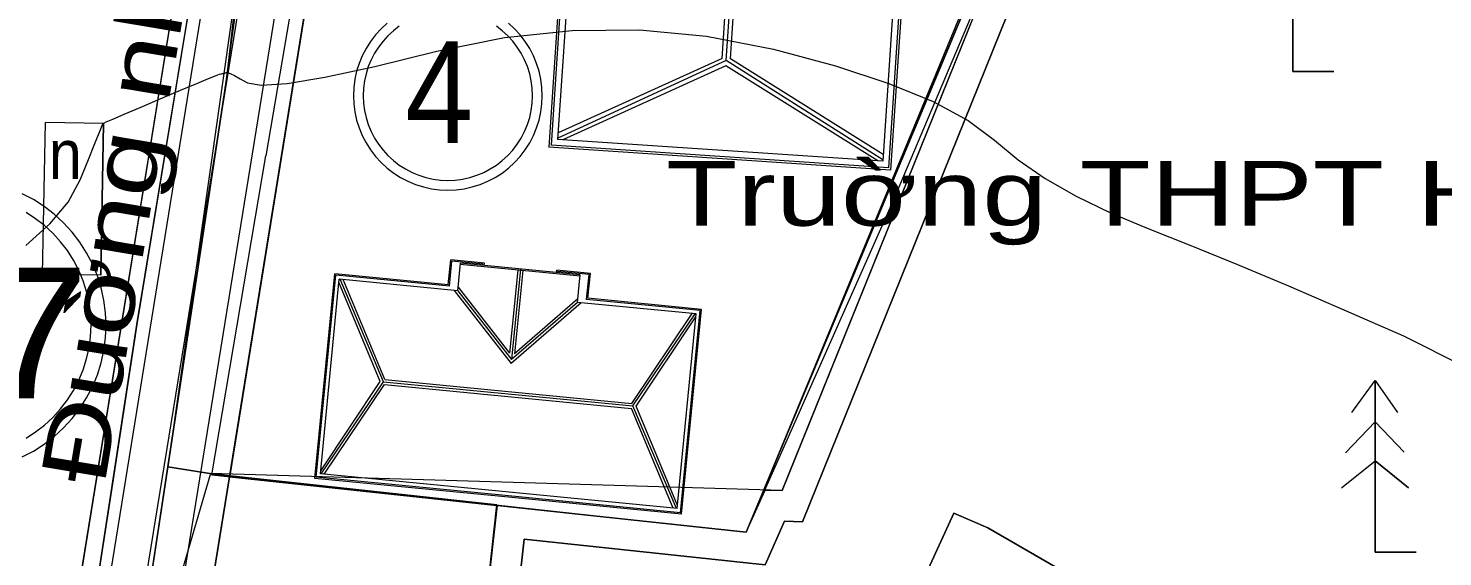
# Model space of a CAD drawing. Header units: metres. Extents: x 533049 to 537618, y 1849954 to 1852676.
# Drawn here: x 535188.7 to 535334.5, y 1851771.9 to 1851826.4 of the extents above; entities that cross this region are included whole.
import ezdxf

# ---------------------------------------------------------------- set-up
doc = ezdxf.new("R2010")
doc.units = ezdxf.units.M
doc.header["$LTSCALE"] = 2
for name, color, linetype, lineweight in [('11', 7, 'Continuous', 13), ('13', 7, 'Continuous', 13), ('14', 7, 'Continuous', 13), ('20', 7, 'Continuous', 13), ('38', 7, 'Continuous', 13), ('51', 7, 'Continuous', 13), ('52', 7, 'Continuous', 13), ('54', 7, 'Continuous', 13), ('55', 7, 'Continuous', 13), ('57', 7, 'Continuous', 13), ('60', 7, 'Continuous', 13)]:
    doc.layers.add(name, color=color, linetype=linetype, lineweight=lineweight)

msp = doc.modelspace()

# ---------------------------------------------------------------- linework, layer by layer
at = {"linetype": 'Continuous', "lineweight": 13}
for points in [[(535479.58, 1851768.64), (535489.17, 1851811.91), (535495.28, 1851834.41), (535501.39, 1851857.52), (535508.74, 1851884.58), (535516.09, 1851911.64), (535491.24, 1851914.81), (535466.38, 1851917.97), (535397.17, 1851927.28), (535337.39, 1851943.25), (535312.05, 1851945.02), (535277.33, 1851948.35), (535229.38, 1851955.82), (535224.47, 1851925.71), (535221.24, 1851905.89), (535210.55, 1851833.67), (535209.07, 1851820.64), (535203.07, 1851781.19), (535199.58, 1851758.2)], [(535479.58, 1851768.64), (535489.17, 1851811.91), (535501.39, 1851857.52), (535516.09, 1851911.64), (535491.24, 1851914.81), (535466.38, 1851917.97), (535397.17, 1851927.28), (535367.28, 1851935.27), (535358.31, 1851905.31), (535349.34, 1851875.36), (535340.21, 1851841.31), (535296.4, 1851853.05), (535295.63, 1851853.37), (535291.56, 1851843.62), (535290.2, 1851840.37), (535286.66, 1851831.89), (535262.69, 1851774.47), (535236.99, 1851777.23), (535235.21, 1851760.98)], [(535262.69, 1851774.47), (535264.62, 1851778.81), (535266.4, 1851778.76), (535296.4, 1851853.05), (535322.81, 1851918.47)]]:
    msp.add_lwpolyline(points, dxfattribs=at)
for points in [[(535203.07, 1851781.19), (535207.63, 1851780.49), (535262.69, 1851774.47), (535322.81, 1851918.47), (535229.03, 1851906.04), (535221.24, 1851905.89), (535218.02, 1851886.16)], [(535191.26, 1851739.58), (535157.74, 1851743.77), (535160.62, 1851768.15), (535144.85, 1851770.01), (535147.97, 1851799.92), (535174.97, 1851799.92), (535181.47, 1851867.92), (535192.64, 1851909.6), (535217.32, 1851905.94), (535213.15, 1851877.95), (535210.09, 1851857.49), (535204.99, 1851826.69), (535199.9, 1851795.88), (535194.99, 1851763.92)], [(535199.58, 1851758.2), (535201.94, 1851758.1), (535234.41, 1851756.7), (535235.21, 1851760.98), (535236.99, 1851777.28), (535207.63, 1851780.49), (535203.07, 1851781.19)], [(535287.59, 1851774.92), (535307.07, 1851763.67), (535294.44, 1851741.79), (535272.59, 1851751.42), (535284.09, 1851776.42)]]:
    msp.add_lwpolyline(points, close=True, dxfattribs=at)
at = {"layer": '11'}
for points in [[(535225.68, 1851826.89), (535225.06, 1851826.32), (535224.48, 1851825.69), (535223.97, 1851825.02), (535223.51, 1851824.3), (535223.12, 1851823.55), (535222.79, 1851822.76), (535222.54, 1851821.95), (535222.36, 1851821.12), (535222.24, 1851820.28), (535222.21, 1851819.43), (535222.24, 1851818.59), (535222.36, 1851817.75), (535222.54, 1851816.92), (535222.79, 1851816.11), (535223.12, 1851815.32), (535223.51, 1851814.57), (535223.97, 1851813.85), (535224.48, 1851813.18), (535225.06, 1851812.55), (535225.68, 1851811.98), (535226.36, 1851811.46), (535227.07, 1851811.01), (535227.83, 1851810.61), (535228.61, 1851810.29), (535229.42, 1851810.03), (535230.25, 1851809.85), (535231.09, 1851809.74), (535231.94, 1851809.7), (535232.79, 1851809.74), (535233.63, 1851809.85), (535234.46, 1851810.03), (535235.27, 1851810.29), (535236.05, 1851810.61), (535236.8, 1851811.01), (535237.52, 1851811.46), (535238.19, 1851811.98), (535238.82, 1851812.55), (535239.39, 1851813.18), (535239.91, 1851813.85), (535240.37, 1851814.57), (535240.76, 1851815.32), (535241.08, 1851816.11), (535241.34, 1851816.92), (535241.52, 1851817.75), (535241.63, 1851818.59), (535241.67, 1851819.43), (535241.63, 1851820.28), (535241.52, 1851821.12), (535241.34, 1851821.95), (535241.08, 1851822.76), (535240.76, 1851823.55), (535240.37, 1851824.3), (535239.91, 1851825.02), (535239.39, 1851825.69), (535238.82, 1851826.32), (535238.19, 1851826.89)], [(535226.93, 1851826.58), (535226.33, 1851826.12), (535225.77, 1851825.6), (535225.26, 1851825.04), (535224.79, 1851824.44), (535224.38, 1851823.8), (535224.03, 1851823.12), (535223.74, 1851822.42), (535223.51, 1851821.69), (535223.35, 1851820.95), (535223.25, 1851820.2), (535223.21, 1851819.43), (535223.25, 1851818.67), (535223.35, 1851817.92), (535223.51, 1851817.18), (535223.74, 1851816.45), (535224.03, 1851815.75), (535224.38, 1851815.07), (535224.79, 1851814.43), (535225.26, 1851813.83), (535225.77, 1851813.27), (535226.33, 1851812.75), (535226.93, 1851812.29), (535227.58, 1851811.88), (535228.25, 1851811.53), (535228.95, 1851811.24), (535229.68, 1851811.01), (535230.42, 1851810.84), (535231.18, 1851810.74), (535231.94, 1851810.71), (535232.7, 1851810.74), (535233.45, 1851810.84), (535234.2, 1851811.01), (535234.92, 1851811.24), (535235.63, 1851811.53), (535236.3, 1851811.88), (535236.94, 1851812.29), (535237.55, 1851812.75), (535238.11, 1851813.27), (535238.62, 1851813.83), (535239.09, 1851814.43), (535239.49, 1851815.07), (535239.85, 1851815.75), (535240.14, 1851816.45), (535240.37, 1851817.18), (535240.53, 1851817.92), (535240.63, 1851818.67), (535240.66, 1851819.43), (535240.63, 1851820.2), (535240.53, 1851820.95), (535240.37, 1851821.69), (535240.14, 1851822.42), (535239.85, 1851823.12), (535239.49, 1851823.8), (535239.09, 1851824.44), (535238.62, 1851825.04), (535238.11, 1851825.6), (535237.55, 1851826.12), (535236.94, 1851826.58)], [(535188.09, 1851782.23), (535189.24, 1851782.83), (535190.34, 1851783.54), (535191.38, 1851784.33), (535192.34, 1851785.21), (535193.22, 1851786.17), (535194.01, 1851787.21), (535194.71, 1851788.31), (535195.32, 1851789.46), (535195.82, 1851790.67), (535196.21, 1851791.91), (535196.49, 1851793.18), (535196.66, 1851794.48), (535196.72, 1851795.78), (535196.66, 1851797.08), (535196.49, 1851798.38), (535196.21, 1851799.65), (535195.82, 1851800.89), (535195.32, 1851802.1), (535194.71, 1851803.25), (535194.01, 1851804.35), (535193.22, 1851805.39), (535192.34, 1851806.35), (535191.38, 1851807.23), (535190.34, 1851808.02), (535189.24, 1851808.73), (535188.09, 1851809.33)], [(535188.47, 1851784.17), (535189.46, 1851784.8), (535190.38, 1851785.51), (535191.24, 1851786.3), (535192.03, 1851787.17), (535192.75, 1851788.09), (535193.37, 1851789.08), (535193.91, 1851790.12), (535194.36, 1851791.2), (535194.71, 1851792.31), (535194.97, 1851793.45), (535195.12, 1851794.61), (535195.17, 1851795.78), (535195.12, 1851796.95), (535194.97, 1851798.11), (535194.71, 1851799.25), (535194.36, 1851800.36), (535193.91, 1851801.44), (535193.37, 1851802.48), (535192.75, 1851803.47), (535192.03, 1851804.39), (535191.24, 1851805.26), (535190.38, 1851806.05), (535189.46, 1851806.76), (535188.47, 1851807.39)]]:
    msp.add_lwpolyline(points, dxfattribs=at)
at = {"layer": '13'}
msp.add_line((535231.37, 1851957.72), (535187.68, 1851688.97), dxfattribs=at)
at = {"layer": '14'}
for p, q in [((535260.62, 1851823.04), (535263.48, 1851865.99)), ((535260.2, 1851823.27), (535263.03, 1851865.81)), ((535261.06, 1851823.22), (535263.89, 1851865.75)), ((535279.44, 1851843.36), (535277.36, 1851812)), ((535279.66, 1851843.34), (535277.56, 1851811.77)), ((535244.61, 1851835.32), (535243.25, 1851814.92)), ((535243.64, 1851833.66), (535242.34, 1851814.12)), ((535243.87, 1851833.86), (535242.57, 1851814.32)), ((535260.62, 1851823.04), (535243.26, 1851815.05)), ((535260.2, 1851823.27), (535243.3, 1851815.6)), ((535260.58, 1851822.49), (535243.78, 1851814.88)), ((535276.23, 1851812.73), (535260.58, 1851822.49)), ((535276.76, 1851812.82), (535260.62, 1851823.04)), ((535276.8, 1851813.37), (535261.06, 1851823.22)), ((535277.56, 1851811.77), (535242.34, 1851814.12)), ((535277.36, 1851812), (535242.57, 1851814.32)), ((535276.76, 1851812.69), (535243.25, 1851814.92)), ((535231.98, 1851799.96), (535232.23, 1851802.53)), ((535232.1, 1851799.81), (535232.35, 1851802.38)), ((535235.7, 1851802.19), (535232.23, 1851802.53)), ((535235.56, 1851802.07), (535232.35, 1851802.38)), ((535232.96, 1851799.34), (535233.24, 1851802.17)), ((535245.56, 1851800.84), (535233.22, 1851802.04)), ((535245.58, 1851800.97), (535233.24, 1851802.17)), ((535235.55, 1851801.94), (535235.56, 1851802.07)), ((535235.68, 1851801.93), (535235.7, 1851802.19)), ((535218.24, 1851780.01), (535220.29, 1851801.09)), ((535218.38, 1851780.13), (535220.4, 1851800.95)), ((535218.8, 1851780.48), (535220.75, 1851800.53)), ((535231.98, 1851799.96), (535220.29, 1851801.09)), ((535232.1, 1851799.81), (535220.4, 1851800.95)), ((535232.96, 1851799.34), (535220.75, 1851800.53)), ((535225.3, 1851789.96), (535220.83, 1851800.52)), ((535225.45, 1851790.21), (535221.16, 1851800.49)), ((535239.14, 1851801.47), (535238.3, 1851792.9)), ((535239.41, 1851801.57), (535238.5, 1851792.25)), ((535239.65, 1851801.42), (535238.82, 1851792.85)), ((535243.13, 1851801.21), (535243.16, 1851801.46)), ((535246.63, 1851801.13), (535243.16, 1851801.46)), ((535243.26, 1851801.2), (535243.27, 1851801.32)), ((535246.49, 1851801.01), (535243.27, 1851801.32)), ((535245.3, 1851798.14), (535245.58, 1851800.97)), ((535246.24, 1851798.44), (535246.49, 1851801.01)), ((535246.38, 1851798.56), (535246.63, 1851801.13)), ((535224.98, 1851790), (535220.72, 1851800.21)), ((535232.6, 1851799.38), (535238.46, 1851791.85)), ((535232.96, 1851799.34), (535238.5, 1851792.25)), ((535233, 1851799.7), (535238.3, 1851792.9)), ((535245.66, 1851798.11), (535238.46, 1851791.85)), ((535245.3, 1851798.14), (535238.5, 1851792.25)), ((535245.34, 1851798.51), (535238.82, 1851792.85)), ((535257.51, 1851796.96), (535245.3, 1851798.14)), ((535257.93, 1851797.31), (535246.24, 1851798.44)), ((535258.07, 1851797.42), (535246.38, 1851798.56)), ((535250.91, 1851787.74), (535257.1, 1851797)), ((535251.01, 1851787.47), (535257.43, 1851796.97)), ((535251.34, 1851787.44), (535257.48, 1851796.64)), ((535255.56, 1851776.91), (535257.51, 1851796.96)), ((535255.91, 1851776.48), (535257.93, 1851797.31)), ((535256.03, 1851776.34), (535258.07, 1851797.42)), ((535225.45, 1851790.21), (535250.91, 1851787.74)), ((535218.84, 1851780.79), (535224.98, 1851790)), ((535218.88, 1851780.47), (535225.3, 1851789.96)), ((535219.21, 1851780.44), (535225.4, 1851789.7)), ((535225.3, 1851789.96), (535251.01, 1851787.47)), ((535225.4, 1851789.7), (535250.86, 1851787.22)), ((535255.49, 1851776.91), (535251.01, 1851787.47)), ((535255.59, 1851777.22), (535251.34, 1851787.44)), ((535255.16, 1851776.95), (535250.86, 1851787.22)), ((535237.13, 1851778.18), (535218.24, 1851780.01)), ((535237.15, 1851778.31), (535218.38, 1851780.13)), ((535256.03, 1851776.34), (535237.13, 1851778.18)), ((535255.91, 1851776.48), (535237.15, 1851778.31))]:
    msp.add_line(p, q, dxfattribs=at)
for points in [[(535280.84, 1851874.11), (535278.8, 1851843.4), (535276.76, 1851812.69)], [(535255.56, 1851776.91), (535237.18, 1851778.69), (535218.8, 1851780.48)]]:
    msp.add_lwpolyline(points, dxfattribs=at)
at = {"layer": '20'}
for p, q in [((535193.72, 1851719.61), (535209.07, 1851820.64)), ((535190.17, 1851801.06), (535190.48, 1851816.68)), ((535196.47, 1851816.56), (535190.48, 1851816.68)), ((535196.47, 1851816.56), (535196.17, 1851800.95)), ((535196.17, 1851800.95), (535196.47, 1851816.56)), ((535207.61, 1851780.38), (535213.18, 1851813.25)), ((535207.61, 1851780.38), (535213.18, 1851813.25)), ((535262.69, 1851774.47), (535277.8, 1851808.51)), ((535196.17, 1851800.95), (535190.17, 1851801.06))]:
    msp.add_line(p, q, dxfattribs=at)
for points in [[(535283.32, 1852090.83), (535249.09, 1852000.42), (535248.7, 1851999.4), (535226.92, 1851925.31), (535247.44, 1851923.34), (535246.46, 1851909.16), (535322.81, 1851918.47), (535266.4, 1851778.76), (535207.48, 1851780.5), (535201.15, 1851758.93), (535234.41, 1851756.7), (535235.21, 1851760.98), (535258.72, 1851759.64), (535254.18, 1851737.72), (535253.11, 1851726.22), (535247.76, 1851709.38), (535266.46, 1851704.56), (535308.13, 1851692.53), (535332.28, 1851687.11)], [(535209.07, 1851820.64), (535218.02, 1851886.16), (535229.38, 1851955.82), (535251.7, 1851952.41)], [(535229.03, 1851906.04), (535224.47, 1851879.42), (535213.18, 1851813.25)], [(535183.08, 1851695.81), (535190.09, 1851731.97), (535199.9, 1851795.88), (535210.09, 1851857.49)], [(535190.09, 1851731.97), (535199.9, 1851795.88), (535210.09, 1851857.49)], [(535207.61, 1851780.38), (535262.69, 1851774.47), (535277.8, 1851808.51), (535286.19, 1851828.31)], [(535209.07, 1851820.64), (535193.72, 1851719.61), (535189.74, 1851695.09)]]:
    msp.add_lwpolyline(points, dxfattribs=at)
at = {"layer": '38'}
for points in [[(535496.75, 1851904.38), (535408.53, 1851916.15), (535395.11, 1851918.39), (535381.86, 1851921.49), (535367.57, 1851925.31), (535352.36, 1851874.5), (535342.43, 1851837.47), (535298.27, 1851849.3), (535268.49, 1851775.55), (535266.63, 1851775.61), (535264.63, 1851771.1), (535239.82, 1851773.76), (535238.68, 1851763.63)], [(535238.68, 1851763.63), (535239.82, 1851773.76), (535264.63, 1851771.1), (535266.63, 1851775.61), (535268.49, 1851775.55), (535298.27, 1851849.3), (535342.43, 1851837.47)]]:
    msp.add_lwpolyline(points, dxfattribs=at)
msp.add_lwpolyline([(535287.59, 1851774.92), (535284.09, 1851776.42), (535272.59, 1851751.42), (535294.44, 1851741.79), (535307.07, 1851763.67)], close=True, dxfattribs=at)
at = {"layer": '51'}
msp.add_lwpolyline([(535322.81, 1851918.47), (535246.61, 1851908.18), (535229.85, 1851906.15), (535209.46, 1851780.29), (535262.69, 1851774.47)], close=True, dxfattribs=at)
at = {"layer": '52'}
for points in [[(535216.14, 1851905.92), (535192.64, 1851909.6), (535181.47, 1851867.92), (535174.97, 1851799.92), (535147.97, 1851799.92), (535144.85, 1851770.01), (535160.62, 1851768.15), (535157.74, 1851743.77), (535189.22, 1851739.74), (535208.23, 1851857.08)], [(535234.41, 1851756.7), (535235.21, 1851760.98), (535236.99, 1851777.23), (535209.45, 1851780.19), (535205.84, 1851757.93)], [(535287.59, 1851774.92), (535307.07, 1851763.67), (535294.44, 1851741.79), (535272.59, 1851751.42), (535284.09, 1851776.42)]]:
    msp.add_lwpolyline(points, close=True, dxfattribs=at)
at = {"layer": '54'}
for p, q in [((535194.2, 1851704.83), (535232.86, 1851943.44)), ((535197.16, 1851704.35), (535235.82, 1851942.96))]:
    msp.add_line(p, q, dxfattribs=at)
msp.add_lwpolyline([(535186.8, 1851706.09), (535211.48, 1851858.42)], dxfattribs=at)
at = {"layer": '55'}
for points in [[(535197.16, 1851704.35), (535235.18, 1851938.99)], [(535183.84, 1851706.57), (535208.52, 1851858.9)], [(535183.84, 1851706.57), (535208.23, 1851857.08)], [(535235.23, 1851761.08), (535237.05, 1851777.22), (535262.69, 1851774.47), (535264.49, 1851778.81), (535266.4, 1851778.76), (535296.4, 1851853.05), (535340.21, 1851841.31)]]:
    msp.add_lwpolyline(points, dxfattribs=at)
at = {"layer": '57'}
for p, q in [((535260.62, 1851823.04), (535263.48, 1851865.99)), ((535260.2, 1851823.27), (535263.03, 1851865.81)), ((535261.06, 1851823.22), (535263.89, 1851865.75)), ((535279.44, 1851843.36), (535277.36, 1851812)), ((535279.66, 1851843.34), (535277.56, 1851811.77)), ((535319.01, 1851839.59), (535319.01, 1851821.92)), ((535244.61, 1851835.32), (535243.25, 1851814.92)), ((535243.64, 1851833.66), (535242.34, 1851814.12)), ((535243.87, 1851833.86), (535242.57, 1851814.32)), ((535260.62, 1851823.04), (535243.26, 1851815.05)), ((535260.2, 1851823.27), (535243.3, 1851815.6)), ((535260.58, 1851822.49), (535243.78, 1851814.88)), ((535276.23, 1851812.73), (535260.58, 1851822.49)), ((535276.76, 1851812.82), (535260.62, 1851823.04)), ((535276.8, 1851813.37), (535261.06, 1851823.22)), ((535319.01, 1851821.92), (535323.22, 1851821.92)), ((535193.72, 1851719.61), (535209.07, 1851820.64)), ((535190.17, 1851801.06), (535190.48, 1851816.68)), ((535196.47, 1851816.56), (535190.48, 1851816.68)), ((535196.47, 1851816.56), (535196.17, 1851800.95)), ((535196.17, 1851800.95), (535196.47, 1851816.56)), ((535277.56, 1851811.77), (535242.34, 1851814.12)), ((535277.36, 1851812), (535242.57, 1851814.32)), ((535276.76, 1851812.69), (535243.25, 1851814.92)), ((535207.61, 1851780.38), (535213.18, 1851813.25)), ((535207.61, 1851780.38), (535213.18, 1851813.25)), ((535262.69, 1851774.47), (535277.8, 1851808.51)), ((535231.98, 1851799.96), (535232.23, 1851802.53)), ((535232.1, 1851799.81), (535232.35, 1851802.38)), ((535235.7, 1851802.19), (535232.23, 1851802.53)), ((535235.56, 1851802.07), (535232.35, 1851802.38)), ((535232.96, 1851799.34), (535233.24, 1851802.17)), ((535245.56, 1851800.84), (535233.22, 1851802.04)), ((535245.58, 1851800.97), (535233.24, 1851802.17)), ((535235.55, 1851801.94), (535235.56, 1851802.07)), ((535235.68, 1851801.93), (535235.7, 1851802.19)), ((535196.17, 1851800.95), (535190.17, 1851801.06)), ((535218.24, 1851780.01), (535220.29, 1851801.09)), ((535218.38, 1851780.13), (535220.4, 1851800.95)), ((535218.8, 1851780.48), (535220.75, 1851800.53)), ((535231.98, 1851799.96), (535220.29, 1851801.09)), ((535232.1, 1851799.81), (535220.4, 1851800.95)), ((535232.96, 1851799.34), (535220.75, 1851800.53)), ((535225.3, 1851789.96), (535220.83, 1851800.52)), ((535225.45, 1851790.21), (535221.16, 1851800.49)), ((535239.14, 1851801.47), (535238.3, 1851792.9)), ((535239.41, 1851801.57), (535238.5, 1851792.25)), ((535239.65, 1851801.42), (535238.82, 1851792.85)), ((535243.13, 1851801.21), (535243.16, 1851801.46)), ((535246.63, 1851801.13), (535243.16, 1851801.46)), ((535243.26, 1851801.2), (535243.27, 1851801.32)), ((535246.49, 1851801.01), (535243.27, 1851801.32)), ((535245.3, 1851798.14), (535245.58, 1851800.97)), ((535246.24, 1851798.44), (535246.49, 1851801.01)), ((535246.38, 1851798.56), (535246.63, 1851801.13)), ((535224.98, 1851790), (535220.72, 1851800.21)), ((535232.6, 1851799.38), (535238.46, 1851791.85)), ((535232.96, 1851799.34), (535238.5, 1851792.25)), ((535233, 1851799.7), (535238.3, 1851792.9)), ((535245.66, 1851798.11), (535238.46, 1851791.85)), ((535245.3, 1851798.14), (535238.5, 1851792.25)), ((535245.34, 1851798.51), (535238.82, 1851792.85)), ((535257.51, 1851796.96), (535245.3, 1851798.14)), ((535257.93, 1851797.31), (535246.24, 1851798.44)), ((535258.07, 1851797.42), (535246.38, 1851798.56)), ((535250.91, 1851787.74), (535257.1, 1851797)), ((535251.01, 1851787.47), (535257.43, 1851796.97)), ((535251.34, 1851787.44), (535257.48, 1851796.64)), ((535255.56, 1851776.91), (535257.51, 1851796.96)), ((535255.91, 1851776.48), (535257.93, 1851797.31)), ((535256.03, 1851776.34), (535258.07, 1851797.42)), ((535225.45, 1851790.21), (535250.91, 1851787.74)), ((535218.84, 1851780.79), (535224.98, 1851790)), ((535218.88, 1851780.47), (535225.3, 1851789.96)), ((535219.21, 1851780.44), (535225.4, 1851789.7)), ((535225.3, 1851789.96), (535251.01, 1851787.47)), ((535225.4, 1851789.7), (535250.86, 1851787.22)), ((535327.51, 1851790.09), (535327.51, 1851772.42)), ((535255.49, 1851776.91), (535251.01, 1851787.47)), ((535255.59, 1851777.22), (535251.34, 1851787.44)), ((535255.16, 1851776.95), (535250.86, 1851787.22)), ((535324.45, 1851782.65), (535327.51, 1851785.85)), ((535330.49, 1851782.72), (535327.51, 1851785.85)), ((535324.03, 1851779.03), (535327.51, 1851781.81)), ((535330.92, 1851779.03), (535327.51, 1851781.81)), ((535237.13, 1851778.18), (535218.24, 1851780.01)), ((535237.15, 1851778.31), (535218.38, 1851780.13)), ((535256.03, 1851776.34), (535237.13, 1851778.18)), ((535255.91, 1851776.48), (535237.15, 1851778.31)), ((535327.51, 1851772.42), (535331.72, 1851772.42))]:
    msp.add_line(p, q, dxfattribs=at)
for points in [[(535283.32, 1852090.83), (535249.09, 1852000.42), (535248.7, 1851999.4), (535226.92, 1851925.31), (535247.44, 1851923.34), (535246.46, 1851909.16), (535322.81, 1851918.47), (535266.4, 1851778.76), (535207.48, 1851780.5), (535201.15, 1851758.93), (535234.41, 1851756.7), (535235.21, 1851760.98), (535258.72, 1851759.64), (535254.18, 1851737.72), (535253.11, 1851726.22), (535247.76, 1851709.38), (535266.46, 1851704.56), (535308.13, 1851692.53), (535332.28, 1851687.11)], [(535242.55, 1852001.76), (535240.14, 1851995.84), (535234.99, 1851981.9), (535223.47, 1851947.35), (535220.4, 1851926.65), (535217.32, 1851905.94), (535213.15, 1851877.95), (535210.09, 1851857.49), (535207.54, 1851842.09), (535204.99, 1851826.69), (535202.44, 1851811.28), (535199.9, 1851795.88), (535197.44, 1851779.9), (535194.99, 1851763.92)], [(535209.07, 1851820.64), (535218.02, 1851886.16), (535229.38, 1851955.82), (535251.7, 1851952.41)], [(535229.03, 1851906.04), (535224.47, 1851879.42), (535213.18, 1851813.25)], [(535280.84, 1851874.11), (535278.8, 1851843.4), (535276.76, 1851812.69)], [(535183.08, 1851695.81), (535190.09, 1851731.97), (535199.9, 1851795.88), (535210.09, 1851857.49)], [(535190.09, 1851731.97), (535199.9, 1851795.88), (535210.09, 1851857.49)], [(535323.22, 1851821.92), (535319.01, 1851821.92), (535319.01, 1851839.59)], [(535207.61, 1851780.38), (535262.69, 1851774.47), (535277.8, 1851808.51), (535286.19, 1851828.31)], [(535230.8, 1851824), (535237.79, 1851825.43), (535244.75, 1851826.16), (535251.69, 1851826.21), (535258.6, 1851825.56), (535265.49, 1851824.22), (535271.9, 1851822.5), (535277.38, 1851820.7), (535281.94, 1851818.83), (535285.57, 1851816.87), (535288.27, 1851814.85), (535290.7, 1851812.83), (535293.5, 1851810.91), (535296.68, 1851809.08), (535300.23, 1851807.35), (535304.16, 1851805.72), (535308.5, 1851804.01), (535313.3, 1851802.05), (535318.55, 1851799.84), (535324.25, 1851797.39), (535330.41, 1851794.68), (535336.62, 1851791.57)], [(535188.46, 1851804.01), (535190.94, 1851806.22), (535192.81, 1851808.47), (535194.06, 1851810.77), (535194.91, 1851812.86), (535195.57, 1851814.49), (535196.04, 1851815.66), (535196.32, 1851816.35), (535196.42, 1851816.59), (535196.42, 1851816.59), (535196.43, 1851816.59), (535196.44, 1851816.6), (535196.46, 1851816.61), (535196.48, 1851816.61), (535196.72, 1851816.72), (535197.43, 1851817.02), (535198.6, 1851817.52), (535200.22, 1851818.21), (535202.31, 1851819.1), (535204.4, 1851819.99), (535206.06, 1851820.69), (535207.28, 1851821.19), (535208.06, 1851821.51), (535208.41, 1851821.64), (535208.53, 1851821.67), (535208.63, 1851821.69), (535208.71, 1851821.7), (535208.77, 1851821.71), (535208.81, 1851821.71), (535208.85, 1851821.71), (535208.9, 1851821.72), (535208.95, 1851821.74), (535209.01, 1851821.78), (535209.08, 1851821.82), (535209.23, 1851821.82), (535209.52, 1851821.72), (535209.96, 1851821.51), (535210.55, 1851821.18), (535211.28, 1851820.76), (535212.71, 1851820.5), (535215.37, 1851820.7), (535219.27, 1851821.35), (535224.42, 1851822.45), (535230.8, 1851824)], [(535209.07, 1851820.64), (535193.72, 1851719.61), (535189.74, 1851695.09)], [(535325.09, 1851786.8), (535327.51, 1851790.09), (535329.78, 1851786.8)], [(535325.09, 1851786.8), (535327.51, 1851790.09), (535329.78, 1851786.8)], [(535331.72, 1851772.42), (535327.51, 1851772.42), (535327.51, 1851790.09)], [(535324.45, 1851782.65), (535327.51, 1851785.85), (535330.49, 1851782.72)], [(535324.03, 1851779.03), (535327.51, 1851781.81), (535330.92, 1851779.03)], [(535255.56, 1851776.91), (535237.18, 1851778.69), (535218.8, 1851780.48)]]:
    msp.add_lwpolyline(points, dxfattribs=at)
at = {"layer": '60'}
for points in [[(535229.85, 1851906.15), (535246.61, 1851908.18), (535322.29, 1851918.4), (535262.69, 1851774.47), (535236.99, 1851777.23), (535209.45, 1851780.19)], [(535216.14, 1851905.92), (535192.64, 1851909.6), (535181.47, 1851867.92), (535174.97, 1851799.92), (535147.97, 1851799.92), (535144.85, 1851770.01), (535160.62, 1851768.15), (535157.74, 1851743.77), (535189.22, 1851739.74), (535208.23, 1851857.08)], [(535209.45, 1851780.19), (535236.99, 1851777.23), (535235.21, 1851760.98), (535234.41, 1851756.7), (535205.84, 1851757.93)]]:
    msp.add_lwpolyline(points, close=True, dxfattribs=at)

# ---------------------------------------------------------------- texts
at = {"layer": '11'}
for s, height, width, p in [('4', 10.5, 0.9, (535227.53, 1851814.54)), ('a7', 13.44, 1.1, (535172.97, 1851788.27))]:
    msp.add_text(s, height=height, dxfattribs=dict(at, width=width)).set_placement(p)
at = {"layer": '20', "width": 0.9}
msp.add_text('n', height=5.08, dxfattribs=at).set_placement((535190.82, 1851810.85))
at = {"layer": '57', "width": 1.35}
msp.add_text('Đuờng nhựa', height=6.657, rotation=80.493, dxfattribs=at).set_placement((535196.54, 1851779.14))
at = {"layer": '57'}
for s, height, width, p in [('n', 5.08, 0.9, (535190.82, 1851810.85)), ('Truờng THPT Huớng Phùng', 6.657, 1.35, (535254.42, 1851806.04))]:
    msp.add_text(s, height=height, dxfattribs=dict(at, width=width)).set_placement(p)

doc.saveas('drawing.dxf')
